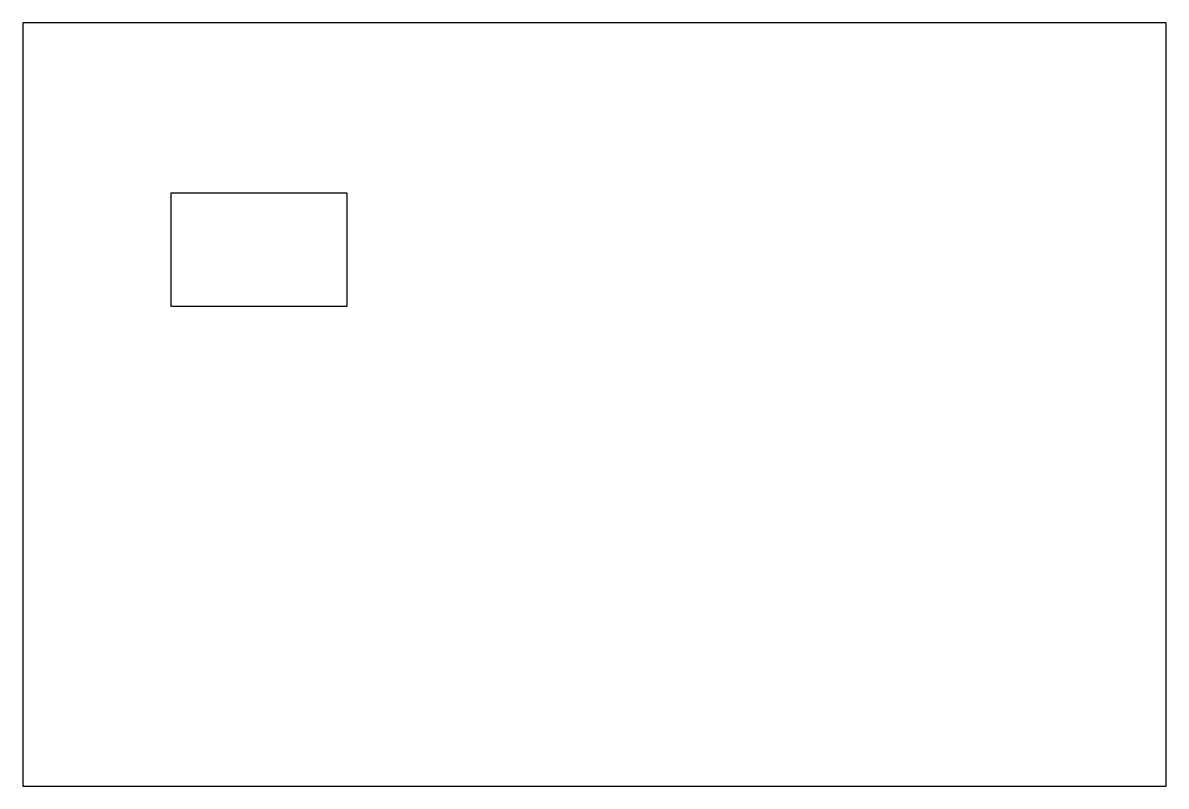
# Model space of a CAD drawing. Header units: millimetres. Extents: x 0 to 92.8, y 0 to 62.
import ezdxf

# ---------------------------------------------------------------- set-up
doc = ezdxf.new("R2010")
doc.units = ezdxf.units.MM
doc.layers.add('CUT', color=7, linetype='Continuous')

msp = doc.modelspace()

# ---------------------------------------------------------------- linework, layer by layer
at = {"layer": 'CUT'}
for p, q in [((92.819, 61.998), (0, 61.998)), ((0, 61.998), (0, 0)), ((92.819, 0), (92.819, 61.998)), ((12.037, 38.96), (12.037, 48.18)), ((12.037, 48.18), (26.307, 48.18)), ((26.307, 48.18), (26.307, 38.96)), ((26.307, 38.96), (12.037, 38.96)), ((0, 0), (92.819, 0))]:
    msp.add_line(p, q, dxfattribs=at)

doc.saveas('drawing.dxf')
